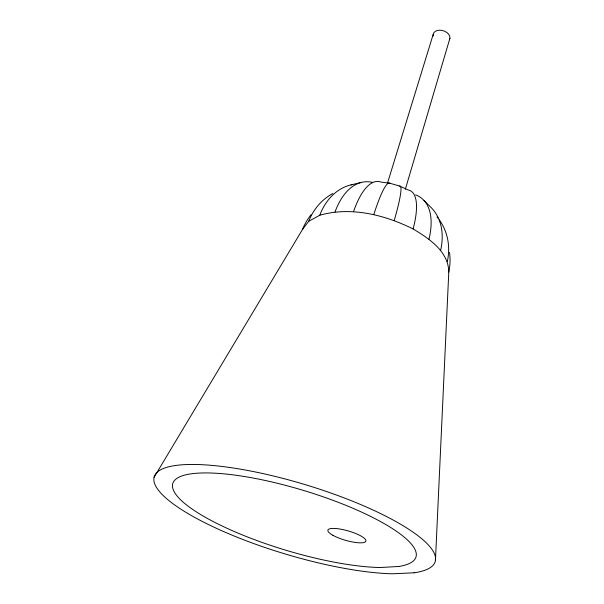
<?xml version="1.0" encoding="UTF-8"?>
<svg xmlns="http://www.w3.org/2000/svg" width="604" height="604" viewBox="0 0 604 604"><rect width="100%" height="100%" fill="white"/><g stroke="black" fill="none" stroke-linecap="round" stroke-linejoin="round"><path stroke-width="0.91" d="M435.431 560.625L448.787 272.034A76.414 66.251 -0.8 0 0 449.519 252.336M405.337 189.263L449.912 38.286M387.451 183.284L433.174 34.443M154.088 477.273L302.491 229.482A76.414 66.614 29.7 0 1 311 214.782M302.491 229.482L308.689 221.291A76.436 62.469 55.8 0 1 332.849 193.491M308.689 221.291L319.75 215.243A76.474 54.088 73.6 0 1 352.827 184.477M351.037 184.869L361.494 182.385M319.75 215.243C351.09 206.334 384.642 214.858 413.121 228.946C429.029 238.512 448.455 251.377 448.787 272.034M413.121 228.946A76.557 24.432 -62.6 0 0 408.236 189.988L399.569 186.047L390.207 183.337L380.86 182.061A76.557 27.029 -85.1 0 0 353.529 211.657M424.016 200.498L431.837 208.274A76.481 52.389 -42.2 0 1 440.633 250.358M335.046 211.906A76.519 42.008 85.7 0 1 372.2 182.302M373.8 214.586A76.58 10.177 -77.4 0 1 390.207 183.337M399.569 186.047A76.58 7.384 -70.2 0 1 394.223 220.513M415.575 194.866A76.519 39.788 -53.7 0 1 428.983 239.184M439.274 219.848A76.436 61.404 -25.6 0 1 447.33 261.577M437.017 216.934A76.436 61.404 -25.6 0 1 438.164 218.369M433.242 36.021A8.615 5.859 16.7 0 1 442.422 30.502A8.615 5.859 16.7 0 1 449.391 39.721M398.67 566.492L380.022 567.518A127.021 31.166 16.8 0 1 179.335 498.526A127.021 31.166 16.8 0 1 307.006 491.505A127.021 31.166 16.8 0 1 398.67 566.492M414.087 572.796L392.366 573.8A146.749 36.081 16.8 0 1 161.17 493.453A146.749 36.081 16.8 0 1 311.286 486.507A146.749 36.081 16.8 0 1 414.087 572.796M332.925 535.303A19.773 4.877 16.1 0 0 365.088 542.03A19.773 4.877 16.1 0 0 342.672 529.549A19.773 4.877 16.1 0 0 332.925 535.303"/></g></svg>
